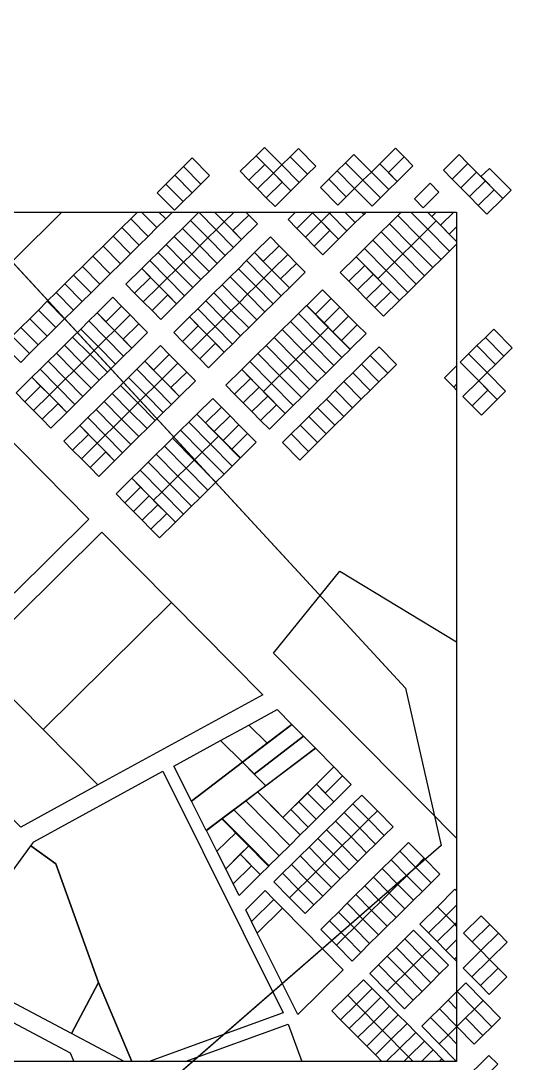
# Model space of a CAD drawing. Header units: metres. Extents: x 5594974 to 5596329, y 6967237 to 6968572.
# Drawn here: x 5595932 to 5596329, y 6967728 to 6968572 of the extents above; entities that cross this region are included whole.
import ezdxf

# ---------------------------------------------------------------- set-up
doc = ezdxf.new("R2010")
doc.units = ezdxf.units.M
doc.header["$XCLIPFRAME"] = 0
doc.layers.add('ZZ_Accesos', color=1, linetype='Continuous')
doc.layers.add('zz_catastro_fontana', color=7, linetype='Continuous')
picture_1 = doc.add_image_def('image1.ecw', size_in_pixel=(30232, 29836))

msp = doc.modelspace()

# ---------------------------------------------------------------- linework, layer by layer
at = {"layer": 'ZZ_Accesos', "flags": 128}
msp.add_lwpolyline([(5595773.1, 6968540.8), (5596243.07, 6968031.89), (5596271.71, 6967904.51), (5595504.08, 6967236.79), (5594973.95, 6967974.43), (5595605.89, 6968571.78)], close=True, dxfattribs=at)
at = {"layer": 'ZZ_Accesos'}
msp.add_lwpolyline([(5595501.56, 6968417.01), (5596284.31, 6968417.01), (5596284.31, 6967729.72), (5595501.56, 6967729.72)], close=True, dxfattribs=at)
at = {"layer": 'zz_catastro_fontana'}
for points in [[(5596122.03, 6968462.68), (5596128.79, 6968469.36), (5596142.85, 6968455.14), (5596136.1, 6968448.46), (5596122.03, 6968462.68)], [(5596149.61, 6968461.82), (5596156.36, 6968468.5), (5596170.42, 6968454.27), (5596163.67, 6968447.59), (5596149.61, 6968461.82)], [(5596194.48, 6968456.97), (5596201.24, 6968463.65), (5596215.3, 6968449.43), (5596208.54, 6968442.75), (5596194.48, 6968456.97)], [(5596222.05, 6968456.11), (5596234.85, 6968468.77), (5596241.88, 6968461.65), (5596229.09, 6968449), (5596222.05, 6968456.11)], [(5596273.64, 6968450.87), (5596286.44, 6968463.53), (5596293.48, 6968456.42), (5596280.68, 6968443.76), (5596273.64, 6968450.87)], [(5596063.29, 6968453.81), (5596070.4, 6968460.84), (5596084.47, 6968446.62), (5596077.36, 6968439.59), (5596063.29, 6968453.81)], [(5596109.24, 6968450.02), (5596122.03, 6968462.68), (5596129.07, 6968455.57), (5596116.27, 6968442.91), (5596109.24, 6968450.02)], [(5596116.27, 6968442.91), (5596129.07, 6968455.57), (5596136.1, 6968448.46), (5596123.3, 6968435.8), (5596116.27, 6968442.91)], [(5596136.1, 6968448.46), (5596142.85, 6968455.14), (5596156.91, 6968440.91), (5596150.16, 6968434.23), (5596136.1, 6968448.46)], [(5596142.85, 6968455.14), (5596149.61, 6968461.82), (5596163.67, 6968447.59), (5596156.91, 6968440.91), (5596142.85, 6968455.14)], [(5596187.73, 6968450.29), (5596194.48, 6968456.97), (5596208.54, 6968442.75), (5596201.79, 6968436.07), (5596187.73, 6968450.29)], [(5596215.3, 6968449.43), (5596222.05, 6968456.11), (5596236.12, 6968441.89), (5596229.36, 6968435.21), (5596215.3, 6968449.43)], [(5596229.09, 6968449), (5596241.88, 6968461.65), (5596248.92, 6968454.54), (5596236.12, 6968441.89), (5596229.09, 6968449)], [(5596280.68, 6968443.76), (5596293.48, 6968456.42), (5596300.51, 6968449.31), (5596287.71, 6968436.65), (5596280.68, 6968443.76)], [(5596049.07, 6968439.75), (5596056.18, 6968446.78), (5596070.25, 6968432.56), (5596063.14, 6968425.53), (5596049.07, 6968439.75)], [(5596056.18, 6968446.78), (5596063.29, 6968453.81), (5596077.36, 6968439.59), (5596070.25, 6968432.56), (5596056.18, 6968446.78)], [(5596123.3, 6968435.8), (5596136.1, 6968448.46), (5596143.13, 6968441.34), (5596130.33, 6968428.69), (5596123.3, 6968435.8)], [(5596180.97, 6968443.61), (5596187.73, 6968450.29), (5596201.79, 6968436.07), (5596195.04, 6968429.39), (5596180.97, 6968443.61)], [(5596208.54, 6968442.75), (5596215.3, 6968449.43), (5596229.36, 6968435.21), (5596222.61, 6968428.53), (5596208.54, 6968442.75)], [(5596287.71, 6968436.65), (5596300.51, 6968449.31), (5596307.54, 6968442.2), (5596294.74, 6968429.54), (5596287.71, 6968436.65)], [(5596304.02, 6968445.75), (5596310.78, 6968452.43), (5596328.36, 6968434.66), (5596321.6, 6968427.98), (5596304.02, 6968445.75)], [(5596041.96, 6968432.72), (5596049.07, 6968439.75), (5596063.14, 6968425.53), (5596056.03, 6968418.5), (5596041.96, 6968432.72)], [(5596130.33, 6968428.69), (5596143.13, 6968441.34), (5596150.16, 6968434.23), (5596137.36, 6968421.58), (5596130.33, 6968428.69)], [(5596174.22, 6968436.93), (5596180.97, 6968443.61), (5596195.04, 6968429.39), (5596188.28, 6968422.71), (5596174.22, 6968436.93)], [(5596201.79, 6968436.07), (5596208.54, 6968442.75), (5596222.61, 6968428.53), (5596215.85, 6968421.85), (5596201.79, 6968436.07)], [(5596250.18, 6968427.67), (5596262.98, 6968440.32), (5596270.01, 6968433.21), (5596257.21, 6968420.56), (5596250.18, 6968427.67)], [(5596294.74, 6968429.54), (5596307.54, 6968442.2), (5596314.57, 6968435.09), (5596301.77, 6968422.43), (5596294.74, 6968429.54)], [(5596301.77, 6968422.43), (5596314.57, 6968435.09), (5596321.6, 6968427.98), (5596308.8, 6968415.32), (5596301.77, 6968422.43)], [(5596069.02, 6968410.33), (5596075.6, 6968416.84), (5596089.66, 6968402.62), (5596083.08, 6968396.11), (5596069.02, 6968410.33)], [(5596103.27, 6968402.01), (5596116.07, 6968414.67), (5596123.1, 6968407.56), (5596110.3, 6968394.9), (5596103.27, 6968402.01)], [(5596154.94, 6968403.8), (5596167.74, 6968416.46), (5596174.77, 6968409.35), (5596161.97, 6968396.69), (5596154.94, 6968403.8)], [(5596174.77, 6968409.35), (5596181.53, 6968416.03), (5596195.59, 6968401.81), (5596188.83, 6968395.13), (5596174.77, 6968409.35)], [(5596229.92, 6968407.63), (5596236.67, 6968414.31), (5596254.25, 6968396.53), (5596247.5, 6968389.85), (5596229.92, 6968407.63)], [(5596006.41, 6968397.56), (5596013.52, 6968404.59), (5596027.58, 6968390.37), (5596020.47, 6968383.34), (5596006.41, 6968397.56)], [(5596013.52, 6968404.59), (5596020.63, 6968411.62), (5596034.69, 6968397.4), (5596027.58, 6968390.37), (5596013.52, 6968404.59)], [(5596062.44, 6968403.83), (5596069.02, 6968410.33), (5596083.08, 6968396.11), (5596076.5, 6968389.61), (5596062.44, 6968403.83)], [(5596089.66, 6968402.62), (5596096.24, 6968409.12), (5596110.3, 6968394.9), (5596103.72, 6968388.4), (5596089.66, 6968402.62)], [(5596161.97, 6968396.69), (5596174.77, 6968409.35), (5596181.8, 6968402.24), (5596169, 6968389.58), (5596161.97, 6968396.69)], [(5596223.16, 6968400.95), (5596229.92, 6968407.63), (5596247.5, 6968389.85), (5596240.74, 6968383.17), (5596223.16, 6968400.95)], [(5595998.23, 6968389.47), (5596006.41, 6968397.56), (5596020.47, 6968383.34), (5596012.3, 6968375.25), (5595998.23, 6968389.47)], [(5596049.29, 6968390.82), (5596055.86, 6968397.33), (5596069.93, 6968383.11), (5596063.35, 6968376.6), (5596049.29, 6968390.82)], [(5596055.86, 6968397.33), (5596062.44, 6968403.83), (5596076.5, 6968389.61), (5596069.93, 6968383.11), (5596055.86, 6968397.33)], [(5596076.5, 6968389.61), (5596083.08, 6968396.11), (5596097.14, 6968381.89), (5596090.57, 6968375.39), (5596076.5, 6968389.61)], [(5596083.08, 6968396.11), (5596089.66, 6968402.62), (5596103.72, 6968388.4), (5596097.14, 6968381.89), (5596083.08, 6968396.11)], [(5596120.85, 6968384.24), (5596133.65, 6968396.89), (5596140.68, 6968389.78), (5596127.88, 6968377.13), (5596120.85, 6968384.24)], [(5596169, 6968389.58), (5596181.8, 6968402.24), (5596188.83, 6968395.13), (5596176.04, 6968382.47), (5596169, 6968389.58)], [(5596216.41, 6968394.27), (5596223.16, 6968400.95), (5596240.74, 6968383.17), (5596233.99, 6968376.49), (5596216.41, 6968394.27)], [(5596247.5, 6968389.85), (5596254.25, 6968396.53), (5596271.83, 6968378.76), (5596265.07, 6968372.08), (5596247.5, 6968389.85)], [(5596254.25, 6968396.53), (5596261, 6968403.21), (5596278.58, 6968385.44), (5596271.83, 6968378.76), (5596254.25, 6968396.53)], [(5595990.06, 6968381.39), (5595998.23, 6968389.47), (5596012.3, 6968375.25), (5596004.12, 6968367.16), (5595990.06, 6968381.39)], [(5596042.71, 6968384.32), (5596049.29, 6968390.82), (5596063.35, 6968376.6), (5596056.77, 6968370.1), (5596042.71, 6968384.32)], [(5596069.93, 6968383.11), (5596076.5, 6968389.61), (5596090.57, 6968375.39), (5596083.99, 6968368.88), (5596069.93, 6968383.11)], [(5596127.88, 6968377.13), (5596140.68, 6968389.78), (5596147.71, 6968382.67), (5596134.91, 6968370.02), (5596127.88, 6968377.13)], [(5596202.9, 6968380.91), (5596209.65, 6968387.59), (5596227.23, 6968369.81), (5596220.48, 6968363.13), (5596202.9, 6968380.91)], [(5596209.65, 6968387.59), (5596216.41, 6968394.27), (5596233.99, 6968376.49), (5596227.23, 6968369.81), (5596209.65, 6968387.59)], [(5596240.74, 6968383.17), (5596247.5, 6968389.85), (5596265.07, 6968372.08), (5596258.32, 6968365.4), (5596240.74, 6968383.17)], [(5595981.52, 6968372.95), (5595990.06, 6968381.39), (5596004.12, 6968367.16), (5595995.59, 6968358.73), (5595981.52, 6968372.95)], [(5596036.13, 6968377.81), (5596042.71, 6968384.32), (5596056.77, 6968370.1), (5596050.2, 6968363.59), (5596036.13, 6968377.81)], [(5596063.35, 6968376.6), (5596069.93, 6968383.11), (5596083.99, 6968368.88), (5596077.41, 6968362.38), (5596063.35, 6968376.6)], [(5596114.27, 6968377.73), (5596120.85, 6968384.24), (5596134.91, 6968370.02), (5596128.33, 6968363.51), (5596114.27, 6968377.73)], [(5596134.91, 6968370.02), (5596147.71, 6968382.67), (5596154.74, 6968375.56), (5596141.94, 6968362.9), (5596134.91, 6968370.02)], [(5596190.1, 6968368.25), (5596202.9, 6968380.91), (5596209.93, 6968373.8), (5596197.13, 6968361.14), (5596190.1, 6968368.25)], [(5596233.99, 6968376.49), (5596240.74, 6968383.17), (5596258.32, 6968365.4), (5596251.56, 6968358.72), (5596233.99, 6968376.49)], [(5595974.41, 6968365.92), (5595981.52, 6968372.95), (5595995.59, 6968358.73), (5595988.48, 6968351.7), (5595974.41, 6968365.92)], [(5596016.76, 6968358.65), (5596029.56, 6968371.31), (5596036.59, 6968364.2), (5596023.79, 6968351.54), (5596016.76, 6968358.65)], [(5596029.56, 6968371.31), (5596036.13, 6968377.81), (5596050.2, 6968363.59), (5596043.62, 6968357.09), (5596029.56, 6968371.31)], [(5596056.77, 6968370.1), (5596063.35, 6968376.6), (5596077.41, 6968362.38), (5596070.84, 6968355.88), (5596056.77, 6968370.1)], [(5596101.12, 6968364.72), (5596107.69, 6968371.23), (5596121.76, 6968357.01), (5596115.18, 6968350.5), (5596101.12, 6968364.72)], [(5596107.69, 6968371.23), (5596114.27, 6968377.73), (5596128.33, 6968363.51), (5596121.76, 6968357.01), (5596107.69, 6968371.23)], [(5596141.94, 6968362.9), (5596154.74, 6968375.56), (5596161.77, 6968368.45), (5596148.97, 6968355.79), (5596141.94, 6968362.9)], [(5596197.13, 6968361.14), (5596209.93, 6968373.8), (5596216.96, 6968366.69), (5596204.16, 6968354.03), (5596197.13, 6968361.14)], [(5596227.23, 6968369.81), (5596233.99, 6968376.49), (5596251.56, 6968358.72), (5596244.81, 6968352.04), (5596227.23, 6968369.81)], [(5595967.3, 6968358.88), (5595974.41, 6968365.92), (5595988.48, 6968351.7), (5595981.37, 6968344.66), (5595967.3, 6968358.88)], [(5596023.79, 6968351.54), (5596036.59, 6968364.2), (5596043.62, 6968357.09), (5596030.82, 6968344.43), (5596023.79, 6968351.54)], [(5596043.62, 6968357.09), (5596050.2, 6968363.59), (5596064.26, 6968349.37), (5596057.68, 6968342.87), (5596043.62, 6968357.09)], [(5596050.2, 6968363.59), (5596056.77, 6968370.1), (5596070.84, 6968355.88), (5596064.26, 6968349.37), (5596050.2, 6968363.59)], [(5596094.54, 6968358.22), (5596101.12, 6968364.72), (5596115.18, 6968350.5), (5596108.6, 6968344), (5596094.54, 6968358.22)], [(5596121.76, 6968357.01), (5596128.33, 6968363.51), (5596142.4, 6968349.29), (5596135.82, 6968342.79), (5596121.76, 6968357.01)], [(5596128.33, 6968363.51), (5596134.91, 6968370.02), (5596148.97, 6968355.79), (5596142.4, 6968349.29), (5596128.33, 6968363.51)], [(5596204.16, 6968354.03), (5596216.96, 6968366.69), (5596223.99, 6968359.58), (5596211.19, 6968346.92), (5596204.16, 6968354.03)], [(5596220.48, 6968363.13), (5596227.23, 6968369.81), (5596244.81, 6968352.04), (5596238.05, 6968345.36), (5596220.48, 6968363.13)], [(5595960.19, 6968351.85), (5595967.3, 6968358.88), (5595981.37, 6968344.66), (5595974.26, 6968337.63), (5595960.19, 6968351.85)], [(5596030.82, 6968344.43), (5596043.62, 6968357.09), (5596050.65, 6968349.98), (5596037.85, 6968337.32), (5596030.82, 6968344.43)], [(5596087.96, 6968351.71), (5596094.54, 6968358.22), (5596108.6, 6968344), (5596102.02, 6968337.49), (5596087.96, 6968351.71)], [(5596115.18, 6968350.5), (5596121.76, 6968357.01), (5596135.82, 6968342.79), (5596129.24, 6968336.28), (5596115.18, 6968350.5)], [(5596163.04, 6968341.57), (5596175.83, 6968354.23), (5596182.87, 6968347.12), (5596170.07, 6968334.46), (5596163.04, 6968341.57)], [(5596211.19, 6968346.92), (5596223.99, 6968359.58), (5596231.02, 6968352.47), (5596218.22, 6968339.81), (5596211.19, 6968346.92)], [(5595953.08, 6968344.82), (5595960.19, 6968351.85), (5595974.26, 6968337.63), (5595967.15, 6968330.6), (5595953.08, 6968344.82)], [(5595993.34, 6968335.4), (5596006.14, 6968348.06), (5596013.17, 6968340.95), (5596000.37, 6968328.29), (5595993.34, 6968335.4)], [(5596037.85, 6968337.32), (5596050.65, 6968349.98), (5596057.68, 6968342.87), (5596044.88, 6968330.21), (5596037.85, 6968337.32)], [(5596074.81, 6968338.71), (5596081.38, 6968345.21), (5596095.45, 6968330.99), (5596088.87, 6968324.49), (5596074.81, 6968338.71)], [(5596081.38, 6968345.21), (5596087.96, 6968351.71), (5596102.02, 6968337.49), (5596095.45, 6968330.99), (5596081.38, 6968345.21)], [(5596108.6, 6968344), (5596115.18, 6968350.5), (5596129.24, 6968336.28), (5596122.66, 6968329.78), (5596108.6, 6968344)], [(5596170.07, 6968334.46), (5596182.87, 6968347.12), (5596189.9, 6968340.01), (5596177.1, 6968327.35), (5596170.07, 6968334.46)], [(5596218.22, 6968339.81), (5596231.02, 6968352.47), (5596238.05, 6968345.36), (5596225.26, 6968332.7), (5596218.22, 6968339.81)], [(5595938.86, 6968330.76), (5595945.97, 6968337.79), (5595960.04, 6968323.57), (5595952.93, 6968316.54), (5595938.86, 6968330.76)], [(5595945.97, 6968337.79), (5595953.08, 6968344.82), (5595967.15, 6968330.6), (5595960.04, 6968323.57), (5595945.97, 6968337.79)], [(5596000.37, 6968328.29), (5596013.17, 6968340.95), (5596020.2, 6968333.84), (5596007.4, 6968321.18), (5596000.37, 6968328.29)], [(5596068.23, 6968332.2), (5596074.81, 6968338.71), (5596088.87, 6968324.49), (5596082.29, 6968317.98), (5596068.23, 6968332.2)], [(5596095.45, 6968330.99), (5596102.02, 6968337.49), (5596116.09, 6968323.27), (5596109.51, 6968316.77), (5596095.45, 6968330.99)], [(5596102.02, 6968337.49), (5596108.6, 6968344), (5596122.66, 6968329.78), (5596116.09, 6968323.27), (5596102.02, 6968337.49)], [(5596156.36, 6968334.97), (5596162.92, 6968341.46), (5596180.5, 6968323.69), (5596173.94, 6968317.2), (5596156.36, 6968334.97)], [(5596177.1, 6968327.35), (5596189.9, 6968340.01), (5596196.93, 6968332.9), (5596184.13, 6968320.24), (5596177.1, 6968327.35)], [(5595931.75, 6968323.73), (5595938.86, 6968330.76), (5595952.93, 6968316.54), (5595945.82, 6968309.51), (5595931.75, 6968323.73)], [(5595980.18, 6968322.4), (5595986.76, 6968328.9), (5596000.82, 6968314.68), (5595994.25, 6968308.18), (5595980.18, 6968322.4)], [(5595986.76, 6968328.9), (5595993.34, 6968335.4), (5596007.4, 6968321.18), (5596000.82, 6968314.68), (5595986.76, 6968328.9)], [(5596007.4, 6968321.18), (5596020.2, 6968333.84), (5596027.23, 6968326.73), (5596014.43, 6968314.07), (5596007.4, 6968321.18)], [(5596055.43, 6968319.55), (5596068.23, 6968332.2), (5596075.26, 6968325.09), (5596062.46, 6968312.44), (5596055.43, 6968319.55)], [(5596088.87, 6968324.49), (5596095.45, 6968330.99), (5596109.51, 6968316.77), (5596102.93, 6968310.27), (5596088.87, 6968324.49)], [(5596143.23, 6968321.99), (5596149.8, 6968328.48), (5596167.38, 6968310.71), (5596160.81, 6968304.21), (5596143.23, 6968321.99)], [(5596149.8, 6968328.48), (5596156.36, 6968334.97), (5596173.94, 6968317.2), (5596167.38, 6968310.71), (5596149.8, 6968328.48)], [(5596184.13, 6968320.24), (5596196.93, 6968332.9), (5596203.96, 6968325.79), (5596191.16, 6968313.13), (5596184.13, 6968320.24)], [(5595924.64, 6968316.7), (5595931.75, 6968323.73), (5595945.82, 6968309.51), (5595938.71, 6968302.47), (5595924.64, 6968316.7)], [(5595973.61, 6968315.89), (5595980.18, 6968322.4), (5595994.25, 6968308.18), (5595987.67, 6968301.67), (5595973.61, 6968315.89)], [(5596000.82, 6968314.68), (5596007.4, 6968321.18), (5596021.46, 6968306.96), (5596014.89, 6968300.46), (5596000.82, 6968314.68)], [(5596014.43, 6968314.07), (5596027.23, 6968326.73), (5596034.26, 6968319.62), (5596021.46, 6968306.96), (5596014.43, 6968314.07)], [(5596062.46, 6968312.44), (5596075.26, 6968325.09), (5596082.29, 6968317.98), (5596069.49, 6968305.32), (5596062.46, 6968312.44)], [(5596082.29, 6968317.98), (5596088.87, 6968324.49), (5596102.93, 6968310.27), (5596096.36, 6968303.76), (5596082.29, 6968317.98)], [(5596136.67, 6968315.5), (5596143.23, 6968321.99), (5596160.81, 6968304.21), (5596154.25, 6968297.72), (5596136.67, 6968315.5)], [(5596173.94, 6968317.2), (5596180.5, 6968323.69), (5596198.08, 6968305.91), (5596191.52, 6968299.42), (5596173.94, 6968317.2)], [(5596191.16, 6968313.13), (5596203.96, 6968325.79), (5596210.99, 6968318.68), (5596198.19, 6968306.02), (5596191.16, 6968313.13)], [(5596307.54, 6968315.62), (5596314.3, 6968322.3), (5596329.24, 6968307.19), (5596322.48, 6968300.51), (5596307.54, 6968315.62)], [(5595917.53, 6968309.66), (5595924.64, 6968316.7), (5595938.71, 6968302.47), (5595931.59, 6968295.44), (5595917.53, 6968309.66)], [(5595967.03, 6968309.39), (5595973.61, 6968315.89), (5595987.67, 6968301.67), (5595981.09, 6968295.17), (5595967.03, 6968309.39)], [(5595994.25, 6968308.18), (5596000.82, 6968314.68), (5596014.89, 6968300.46), (5596008.31, 6968293.95), (5595994.25, 6968308.18)], [(5596069.49, 6968305.32), (5596082.29, 6968317.98), (5596089.32, 6968310.87), (5596076.53, 6968298.21), (5596069.49, 6968305.32)], [(5596130.11, 6968309.01), (5596136.67, 6968315.5), (5596154.25, 6968297.72), (5596147.69, 6968291.23), (5596130.11, 6968309.01)], [(5596167.38, 6968310.71), (5596173.94, 6968317.2), (5596191.52, 6968299.42), (5596184.95, 6968292.93), (5596167.38, 6968310.71)], [(5596300.79, 6968308.94), (5596307.54, 6968315.62), (5596322.48, 6968300.51), (5596315.73, 6968293.83), (5596300.79, 6968308.94)], [(5595953.87, 6968296.38), (5595960.45, 6968302.88), (5595974.51, 6968288.66), (5595967.94, 6968282.16), (5595953.87, 6968296.38)], [(5595960.45, 6968302.88), (5595967.03, 6968309.39), (5595981.09, 6968295.17), (5595974.51, 6968288.66), (5595960.45, 6968302.88)], [(5595987.67, 6968301.67), (5595994.25, 6968308.18), (5596008.31, 6968293.95), (5596001.73, 6968287.45), (5595987.67, 6968301.67)], [(5596032.01, 6968296.3), (5596044.81, 6968308.95), (5596051.84, 6968301.84), (5596039.04, 6968289.19), (5596032.01, 6968296.3)], [(5596076.53, 6968298.21), (5596089.32, 6968310.87), (5596096.36, 6968303.76), (5596083.56, 6968291.1), (5596076.53, 6968298.21)], [(5596123.54, 6968302.52), (5596130.11, 6968309.01), (5596147.69, 6968291.23), (5596141.12, 6968284.74), (5596123.54, 6968302.52)], [(5596154.25, 6968297.72), (5596160.81, 6968304.21), (5596178.39, 6968286.44), (5596171.83, 6968279.95), (5596154.25, 6968297.72)], [(5596160.81, 6968304.21), (5596167.38, 6968310.71), (5596184.95, 6968292.93), (5596178.39, 6968286.44), (5596160.81, 6968304.21)], [(5596221.58, 6968307.97), (5596235.65, 6968293.75), (5596228.54, 6968286.72), (5596214.47, 6968300.94), (5596221.58, 6968307.97)], [(5596294.03, 6968302.26), (5596300.79, 6968308.94), (5596315.73, 6968293.83), (5596308.97, 6968287.15), (5596294.03, 6968302.26)], [(5595947.3, 6968289.88), (5595953.87, 6968296.38), (5595967.94, 6968282.16), (5595961.36, 6968275.65), (5595947.3, 6968289.88)], [(5595974.51, 6968288.66), (5595981.09, 6968295.17), (5595995.15, 6968280.95), (5595988.58, 6968274.44), (5595974.51, 6968288.66)], [(5595981.09, 6968295.17), (5595987.67, 6968301.67), (5596001.73, 6968287.45), (5595995.15, 6968280.95), (5595981.09, 6968295.17)], [(5596025.43, 6968289.79), (5596032.01, 6968296.3), (5596046.07, 6968282.08), (5596039.5, 6968275.57), (5596025.43, 6968289.79)], [(5596039.04, 6968289.19), (5596051.84, 6968301.84), (5596058.87, 6968294.73), (5596046.07, 6968282.08), (5596039.04, 6968289.19)], [(5596046.07, 6968282.08), (5596058.87, 6968294.73), (5596065.9, 6968287.62), (5596053.1, 6968274.97), (5596046.07, 6968282.08)], [(5596110.42, 6968289.54), (5596116.98, 6968296.03), (5596134.56, 6968278.25), (5596128, 6968271.76), (5596110.42, 6968289.54)], [(5596116.98, 6968296.03), (5596123.54, 6968302.52), (5596141.12, 6968284.74), (5596134.56, 6968278.25), (5596116.98, 6968296.03)], [(5596147.69, 6968291.23), (5596154.25, 6968297.72), (5596171.83, 6968279.95), (5596165.27, 6968273.46), (5596147.69, 6968291.23)], [(5596214.47, 6968300.94), (5596228.54, 6968286.72), (5596221.43, 6968279.69), (5596207.36, 6968293.91), (5596214.47, 6968300.94)], [(5596287.28, 6968295.58), (5596294.03, 6968302.26), (5596308.97, 6968287.15), (5596302.22, 6968280.47), (5596287.28, 6968295.58)], [(5595940.72, 6968283.37), (5595947.3, 6968289.88), (5595961.36, 6968275.65), (5595954.78, 6968269.15), (5595940.72, 6968283.37)], [(5595967.94, 6968282.16), (5595974.51, 6968288.66), (5595988.58, 6968274.44), (5595982, 6968267.94), (5595967.94, 6968282.16)], [(5596018.86, 6968283.29), (5596025.43, 6968289.79), (5596039.5, 6968275.57), (5596032.92, 6968269.07), (5596018.86, 6968283.29)], [(5596053.1, 6968274.97), (5596065.9, 6968287.62), (5596072.94, 6968280.51), (5596060.14, 6968267.86), (5596053.1, 6968274.97)], [(5596097.62, 6968276.88), (5596110.42, 6968289.54), (5596117.45, 6968282.43), (5596104.65, 6968269.77), (5596097.62, 6968276.88)], [(5596141.12, 6968284.74), (5596147.69, 6968291.23), (5596165.27, 6968273.46), (5596158.7, 6968266.97), (5596141.12, 6968284.74)], [(5596200.25, 6968286.87), (5596214.31, 6968272.65), (5596207.2, 6968265.62), (5596193.14, 6968279.84), (5596200.25, 6968286.87)], [(5596207.36, 6968293.91), (5596221.43, 6968279.69), (5596214.31, 6968272.65), (5596200.25, 6968286.87), (5596207.36, 6968293.91)], [(5596302.22, 6968280.47), (5596308.97, 6968287.15), (5596323.91, 6968272.04), (5596317.16, 6968265.36), (5596302.22, 6968280.47)], [(5595876.71, 6968279.84), (5595986.75, 6968168.56), (5595926.31, 6968108.79), (5595816.27, 6968220.07), (5595876.71, 6968279.84)], [(5595927.92, 6968270.71), (5595940.72, 6968283.37), (5595947.75, 6968276.26), (5595934.95, 6968263.6), (5595927.92, 6968270.71)], [(5595961.36, 6968275.65), (5595967.94, 6968282.16), (5595982, 6968267.94), (5595975.42, 6968261.43), (5595961.36, 6968275.65)], [(5596012.28, 6968276.79), (5596018.86, 6968283.29), (5596032.92, 6968269.07), (5596026.34, 6968262.56), (5596012.28, 6968276.79)], [(5596039.5, 6968275.57), (5596046.07, 6968282.08), (5596060.14, 6968267.86), (5596053.56, 6968261.35), (5596039.5, 6968275.57)], [(5596104.65, 6968269.77), (5596117.45, 6968282.43), (5596124.48, 6968275.32), (5596111.68, 6968262.66), (5596104.65, 6968269.77)], [(5596128, 6968271.76), (5596134.56, 6968278.25), (5596152.14, 6968260.48), (5596145.58, 6968253.99), (5596128, 6968271.76)], [(5596134.56, 6968278.25), (5596141.12, 6968284.74), (5596158.7, 6968266.97), (5596152.14, 6968260.48), (5596134.56, 6968278.25)], [(5596193.14, 6968279.84), (5596207.2, 6968265.62), (5596200.09, 6968258.59), (5596186.03, 6968272.81), (5596193.14, 6968279.84)], [(5596296.87, 6968260.28), (5596289.42, 6968267.82), (5596302.22, 6968280.47), (5596309.67, 6968272.94), (5596296.87, 6968260.28)], [(5595934.95, 6968263.6), (5595947.75, 6968276.26), (5595954.78, 6968269.15), (5595941.98, 6968256.49), (5595934.95, 6968263.6)], [(5595941.98, 6968256.49), (5595954.78, 6968269.15), (5595961.81, 6968262.04), (5595949.02, 6968249.38), (5595941.98, 6968256.49)], [(5595954.78, 6968269.15), (5595961.36, 6968275.65), (5595975.42, 6968261.43), (5595968.85, 6968254.93), (5595954.78, 6968269.15)], [(5595999.12, 6968263.78), (5596005.7, 6968270.28), (5596019.76, 6968256.06), (5596013.19, 6968249.56), (5595999.12, 6968263.78)], [(5596005.7, 6968270.28), (5596012.28, 6968276.79), (5596026.34, 6968262.56), (5596019.76, 6968256.06), (5596005.7, 6968270.28)], [(5596032.92, 6968269.07), (5596039.5, 6968275.57), (5596053.56, 6968261.35), (5596046.98, 6968254.85), (5596032.92, 6968269.07)], [(5596111.68, 6968262.66), (5596124.48, 6968275.32), (5596131.51, 6968268.21), (5596118.72, 6968255.55), (5596111.68, 6968262.66)], [(5596186.03, 6968272.81), (5596200.09, 6968258.59), (5596192.98, 6968251.56), (5596178.92, 6968265.78), (5596186.03, 6968272.81)], [(5596304.36, 6968252.71), (5596296.87, 6968260.28), (5596309.67, 6968272.94), (5596317.16, 6968265.36), (5596304.36, 6968252.71)], [(5595949.02, 6968249.38), (5595961.81, 6968262.04), (5595968.85, 6968254.93), (5595956.05, 6968242.27), (5595949.02, 6968249.38)], [(5595992.55, 6968257.27), (5595999.12, 6968263.78), (5596013.19, 6968249.56), (5596006.61, 6968243.05), (5595992.55, 6968257.27)], [(5596019.76, 6968256.06), (5596026.34, 6968262.56), (5596040.41, 6968248.34), (5596033.83, 6968241.84), (5596019.76, 6968256.06)], [(5596026.34, 6968262.56), (5596032.92, 6968269.07), (5596046.98, 6968254.85), (5596040.41, 6968248.34), (5596026.34, 6968262.56)], [(5596074.2, 6968253.64), (5596087, 6968266.29), (5596094.03, 6968259.18), (5596081.23, 6968246.53), (5596074.2, 6968253.64)], [(5596118.72, 6968255.55), (5596131.51, 6968268.21), (5596138.55, 6968261.1), (5596125.75, 6968248.44), (5596118.72, 6968255.55)], [(5596125.75, 6968248.44), (5596138.55, 6968261.1), (5596145.58, 6968253.99), (5596132.78, 6968241.33), (5596125.75, 6968248.44)], [(5596178.92, 6968265.78), (5596192.98, 6968251.56), (5596185.87, 6968244.53), (5596171.81, 6968258.75), (5596178.92, 6968265.78)], [(5595985.97, 6968250.77), (5595992.55, 6968257.27), (5596006.61, 6968243.05), (5596000.03, 6968236.55), (5595985.97, 6968250.77)], [(5596013.19, 6968249.56), (5596019.76, 6968256.06), (5596033.83, 6968241.84), (5596027.25, 6968235.34), (5596013.19, 6968249.56)], [(5596067.52, 6968247.03), (5596074.09, 6968253.52), (5596091.66, 6968235.75), (5596085.1, 6968229.26), (5596067.52, 6968247.03)], [(5596081.23, 6968246.53), (5596094.03, 6968259.18), (5596101.06, 6968252.07), (5596088.26, 6968239.41), (5596081.23, 6968246.53)], [(5596171.81, 6968258.75), (5596185.87, 6968244.53), (5596178.76, 6968237.5), (5596164.7, 6968251.72), (5596171.81, 6968258.75)], [(5595966.59, 6968231.61), (5595979.39, 6968244.26), (5595986.43, 6968237.15), (5595973.63, 6968224.5), (5595966.59, 6968231.61)], [(5595979.39, 6968244.26), (5595985.97, 6968250.77), (5596000.03, 6968236.55), (5595993.46, 6968230.04), (5595979.39, 6968244.26)], [(5596006.61, 6968243.05), (5596013.19, 6968249.56), (5596027.25, 6968235.34), (5596020.67, 6968228.83), (5596006.61, 6968243.05)], [(5596060.96, 6968240.54), (5596067.52, 6968247.03), (5596085.1, 6968229.26), (5596078.54, 6968222.77), (5596060.96, 6968240.54)], [(5596088.26, 6968239.41), (5596101.06, 6968252.07), (5596108.09, 6968244.96), (5596095.29, 6968232.3), (5596088.26, 6968239.41)], [(5596095.29, 6968232.3), (5596108.09, 6968244.96), (5596115.12, 6968237.85), (5596102.33, 6968225.19), (5596095.29, 6968232.3)], [(5596157.59, 6968244.69), (5596171.65, 6968230.46), (5596164.54, 6968223.43), (5596150.48, 6968237.65), (5596157.59, 6968244.69)], [(5596164.7, 6968251.72), (5596178.76, 6968237.5), (5596171.65, 6968230.46), (5596157.59, 6968244.69), (5596164.7, 6968251.72)], [(5595973.63, 6968224.5), (5595986.43, 6968237.15), (5595993.46, 6968230.04), (5595980.66, 6968217.39), (5595973.63, 6968224.5)], [(5595993.46, 6968230.04), (5596000.03, 6968236.55), (5596014.1, 6968222.33), (5596007.52, 6968215.82), (5595993.46, 6968230.04)], [(5596000.03, 6968236.55), (5596006.61, 6968243.05), (5596020.67, 6968228.83), (5596014.1, 6968222.33), (5596000.03, 6968236.55)], [(5596054.4, 6968234.05), (5596060.96, 6968240.54), (5596078.54, 6968222.77), (5596071.98, 6968216.28), (5596054.4, 6968234.05)], [(5596085.1, 6968229.26), (5596091.66, 6968235.75), (5596109.24, 6968217.97), (5596102.68, 6968211.48), (5596085.1, 6968229.26)], [(5596102.33, 6968225.19), (5596115.12, 6968237.85), (5596122.16, 6968230.74), (5596109.36, 6968218.08), (5596102.33, 6968225.19)], [(5596150.48, 6968237.65), (5596164.54, 6968223.43), (5596157.43, 6968216.4), (5596143.37, 6968230.62), (5596150.48, 6968237.65)], [(5595980.66, 6968217.39), (5595993.46, 6968230.04), (5596000.49, 6968222.93), (5595987.69, 6968210.28), (5595980.66, 6968217.39)], [(5596041.27, 6968221.07), (5596047.83, 6968227.56), (5596065.41, 6968209.79), (5596058.85, 6968203.3), (5596041.27, 6968221.07)], [(5596047.83, 6968227.56), (5596054.4, 6968234.05), (5596071.98, 6968216.28), (5596065.41, 6968209.79), (5596047.83, 6968227.56)], [(5596078.54, 6968222.77), (5596085.1, 6968229.26), (5596102.68, 6968211.48), (5596096.12, 6968204.99), (5596078.54, 6968222.77)], [(5595987.69, 6968210.28), (5596000.49, 6968222.93), (5596007.52, 6968215.82), (5595994.72, 6968203.17), (5595987.69, 6968210.28)], [(5596034.71, 6968214.58), (5596041.27, 6968221.07), (5596058.85, 6968203.3), (5596052.29, 6968196.81), (5596034.71, 6968214.58)], [(5596071.98, 6968216.28), (5596078.54, 6968222.77), (5596096.12, 6968204.99), (5596089.56, 6968198.5), (5596071.98, 6968216.28)], [(5596028.15, 6968208.09), (5596034.71, 6968214.58), (5596052.29, 6968196.81), (5596045.72, 6968190.32), (5596028.15, 6968208.09)], [(5596065.41, 6968209.79), (5596071.98, 6968216.28), (5596089.56, 6968198.5), (5596082.99, 6968192.01), (5596065.41, 6968209.79)], [(5596021.58, 6968201.6), (5596028.15, 6968208.09), (5596045.72, 6968190.32), (5596039.16, 6968183.83), (5596021.58, 6968201.6)], [(5596052.29, 6968196.81), (5596058.85, 6968203.3), (5596076.43, 6968185.52), (5596069.87, 6968179.03), (5596052.29, 6968196.81)], [(5596058.85, 6968203.3), (5596065.41, 6968209.79), (5596082.99, 6968192.01), (5596076.43, 6968185.52), (5596058.85, 6968203.3)], [(5596008.78, 6968188.95), (5596021.58, 6968201.6), (5596028.61, 6968194.49), (5596015.82, 6968181.83), (5596008.78, 6968188.95)], [(5596015.82, 6968181.83), (5596028.61, 6968194.49), (5596035.65, 6968187.38), (5596022.85, 6968174.72), (5596015.82, 6968181.83)], [(5596045.72, 6968190.32), (5596052.29, 6968196.81), (5596069.87, 6968179.03), (5596063.3, 6968172.54), (5596045.72, 6968190.32)], [(5596022.85, 6968174.72), (5596035.65, 6968187.38), (5596042.68, 6968180.27), (5596029.88, 6968167.61), (5596022.85, 6968174.72)], [(5596039.16, 6968183.83), (5596045.72, 6968190.32), (5596063.3, 6968172.54), (5596056.74, 6968166.05), (5596039.16, 6968183.83)], [(5596029.88, 6968167.61), (5596042.68, 6968180.27), (5596049.71, 6968173.16), (5596036.91, 6968160.5), (5596029.88, 6968167.61)], [(5596036.91, 6968160.5), (5596049.71, 6968173.16), (5596056.74, 6968166.05), (5596043.94, 6968153.39), (5596036.91, 6968160.5)], [(5596053.55, 6968101.01), (5595949.69, 6967998.3), (5595893.49, 6968055.24), (5595997.3, 6968157.9), (5596053.55, 6968101.01)], [(5596127.44, 6968026.29), (5595994.05, 6967953.44), (5595949.71, 6967998.32), (5596053.55, 6968101.01), (5596127.44, 6968026.29)], [(5595893.49, 6968055.24), (5595949.69, 6967998.3), (5595994.05, 6967953.44), (5595931.68, 6967919.39), (5595894.1, 6967957.39), (5595844.88, 6968007.17), (5595893.49, 6968055.24)], [(5596116.25, 6968001.94), (5596139.15, 6968014.45), (5596151, 6968002.47), (5596130.98, 6967987.17), (5596116.25, 6968001.94)], [(5596130.98, 6967987.17), (5596110.96, 6967971.87), (5596093.34, 6967989.43), (5596116.25, 6968001.94), (5596130.98, 6967987.17)], [(5596160.54, 6967992.82), (5596120.38, 6967962.33), (5596110.96, 6967971.87), (5596151, 6968002.47), (5596160.54, 6967992.82)], [(5596170.09, 6967983.17), (5596129.82, 6967952.78), (5596120.38, 6967962.33), (5596160.54, 6967992.82), (5596170.09, 6967983.17)], [(5596110.96, 6967971.87), (5596069.88, 6967940.47), (5596055.57, 6967968.81), (5596093.34, 6967989.43), (5596110.96, 6967971.87)], [(5596185.03, 6967968.06), (5596143.74, 6967927.22), (5596123.31, 6967947.87), (5596170.09, 6967983.17), (5596185.03, 6967968.06)], [(5596129.82, 6967952.78), (5596081.78, 6967916.53), (5596069.88, 6967940.47), (5596110.96, 6967971.87), (5596129.82, 6967952.78)], [(5596185.03, 6967968.06), (5596192.06, 6967960.95), (5596177.84, 6967946.88), (5596170.81, 6967953.99), (5596185.03, 6967968.06)], [(5596192.06, 6967960.95), (5596199.1, 6967953.84), (5596184.88, 6967939.77), (5596177.84, 6967946.88), (5596192.06, 6967960.95)], [(5596170.81, 6967953.99), (5596184.88, 6967939.77), (5596177.77, 6967932.74), (5596163.7, 6967946.96), (5596170.81, 6967953.99)], [(5596140.73, 6967896.12), (5596103.99, 6967933.28), (5596113.65, 6967940.57), (5596149.27, 6967904.56), (5596140.73, 6967896.12)], [(5596149.27, 6967904.56), (5596113.65, 6967940.57), (5596123.31, 6967947.87), (5596157.8, 6967913), (5596149.27, 6967904.56)], [(5596163.7, 6967946.96), (5596177.77, 6967932.74), (5596170.65, 6967925.71), (5596156.59, 6967939.93), (5596163.7, 6967946.96)], [(5596200.42, 6967938.27), (5596207.53, 6967945.3), (5596220.19, 6967932.5), (5596213.08, 6967925.47), (5596200.42, 6967938.27)], [(5596132.2, 6967887.68), (5596094.32, 6967925.99), (5596103.99, 6967933.28), (5596140.73, 6967896.12), (5596132.2, 6967887.68)], [(5596150.19, 6967933.6), (5596164.26, 6967919.38), (5596157.8, 6967913), (5596143.74, 6967927.22), (5596150.19, 6967933.6)], [(5596156.59, 6967939.93), (5596170.65, 6967925.71), (5596164.26, 6967919.38), (5596150.19, 6967933.6), (5596156.59, 6967939.93)], [(5596193.31, 6967931.24), (5596200.42, 6967938.27), (5596213.08, 6967925.47), (5596205.97, 6967918.44), (5596193.31, 6967931.24)], [(5596213.08, 6967925.47), (5596220.19, 6967932.5), (5596232.85, 6967919.71), (5596225.74, 6967912.67), (5596213.08, 6967925.47)], [(5596090.41, 6967899.79), (5596081.93, 6967916.64), (5596094.71, 6967926.28), (5596105.82, 6967915.04), (5596090.41, 6967899.79)], [(5596179.09, 6967917.18), (5596186.2, 6967924.21), (5596198.86, 6967911.41), (5596191.75, 6967904.38), (5596179.09, 6967917.18)], [(5596186.2, 6967924.21), (5596193.31, 6967931.24), (5596205.97, 6967918.44), (5596198.86, 6967911.41), (5596186.2, 6967924.21)], [(5596205.97, 6967918.44), (5596213.08, 6967925.47), (5596225.74, 6967912.67), (5596218.63, 6967905.64), (5596205.97, 6967918.44)], [(5596097.5, 6967885.71), (5596090.41, 6967899.79), (5596105.82, 6967915.04), (5596116.37, 6967904.38), (5596097.5, 6967885.71)], [(5596171.98, 6967910.15), (5596179.09, 6967917.18), (5596191.75, 6967904.38), (5596184.64, 6967897.35), (5596171.98, 6967910.15)], [(5596198.86, 6967911.41), (5596205.97, 6967918.44), (5596218.63, 6967905.64), (5596211.52, 6967898.61), (5596198.86, 6967911.41)], [(5596164.87, 6967903.11), (5596171.98, 6967910.15), (5596184.64, 6967897.35), (5596177.53, 6967890.32), (5596164.87, 6967903.11)], [(5596191.75, 6967904.38), (5596198.86, 6967911.41), (5596211.52, 6967898.61), (5596204.41, 6967891.58), (5596191.75, 6967904.38)], [(5596238.39, 6967899.88), (5596245.5, 6967906.91), (5596258.16, 6967894.11), (5596251.05, 6967887.08), (5596238.39, 6967899.88)], [(5595869.23, 6967807.19), (5595939.89, 6967904.18), (5595960.01, 6967889.52), (5595994.53, 6967793.72), (5595972.59, 6967752.38), (5595869.23, 6967807.19)], [(5596125.43, 6967880.99), (5596109.26, 6967897.34), (5596116.37, 6967904.38), (5596132.54, 6967888.02), (5596125.43, 6967880.99)], [(5596157.76, 6967896.08), (5596164.87, 6967903.11), (5596177.53, 6967890.32), (5596170.42, 6967883.28), (5596157.76, 6967896.08)], [(5596184.64, 6967897.35), (5596191.75, 6967904.38), (5596204.41, 6967891.58), (5596197.3, 6967884.55), (5596184.64, 6967897.35)], [(5596231.28, 6967892.84), (5596238.39, 6967899.88), (5596251.05, 6967887.08), (5596243.94, 6967880.05), (5596231.28, 6967892.84)], [(5596118.4, 6967888.1), (5596103.64, 6967873.5), (5596097.5, 6967885.71), (5596109.26, 6967897.34), (5596118.4, 6967888.1)], [(5596150.65, 6967889.05), (5596157.76, 6967896.08), (5596170.42, 6967883.28), (5596163.31, 6967876.25), (5596150.65, 6967889.05)], [(5596170.42, 6967883.28), (5596177.53, 6967890.32), (5596190.19, 6967877.52), (5596183.08, 6967870.49), (5596170.42, 6967883.28)], [(5596177.53, 6967890.32), (5596184.64, 6967897.35), (5596197.3, 6967884.55), (5596190.19, 6967877.52), (5596177.53, 6967890.32)], [(5596224.17, 6967885.81), (5596231.28, 6967892.84), (5596243.94, 6967880.05), (5596236.83, 6967873.01), (5596224.17, 6967885.81)], [(5596251.05, 6967887.08), (5596258.16, 6967894.11), (5596270.82, 6967881.31), (5596263.71, 6967874.28), (5596251.05, 6967887.08)], [(5596125.43, 6967880.99), (5596108.37, 6967864.11), (5596103.64, 6967873.5), (5596118.4, 6967888.1), (5596125.43, 6967880.99)], [(5596136.43, 6967874.99), (5596143.54, 6967882.02), (5596156.2, 6967869.22), (5596149.09, 6967862.19), (5596136.43, 6967874.99)], [(5596143.54, 6967882.02), (5596150.65, 6967889.05), (5596163.31, 6967876.25), (5596156.2, 6967869.22), (5596143.54, 6967882.02)], [(5596163.31, 6967876.25), (5596170.42, 6967883.28), (5596183.08, 6967870.49), (5596175.97, 6967863.45), (5596163.31, 6967876.25)], [(5596217.06, 6967878.78), (5596224.17, 6967885.81), (5596236.83, 6967873.01), (5596229.72, 6967865.98), (5596217.06, 6967878.78)], [(5596243.94, 6967880.05), (5596251.05, 6967887.08), (5596263.71, 6967874.28), (5596256.6, 6967867.25), (5596243.94, 6967880.05)], [(5596156.2, 6967869.22), (5596163.31, 6967876.25), (5596175.97, 6967863.45), (5596168.85, 6967856.42), (5596156.2, 6967869.22)], [(5596209.95, 6967871.75), (5596217.06, 6967878.78), (5596229.72, 6967865.98), (5596222.61, 6967858.95), (5596209.95, 6967871.75)], [(5596229.72, 6967865.98), (5596236.83, 6967873.01), (5596249.49, 6967860.22), (5596242.38, 6967853.18), (5596229.72, 6967865.98)], [(5596236.83, 6967873.01), (5596243.94, 6967880.05), (5596256.6, 6967867.25), (5596249.49, 6967860.22), (5596236.83, 6967873.01)], [(5596136.35, 6967860.85), (5596118.37, 6967843.06), (5596113.68, 6967852.49), (5596129.32, 6967867.96), (5596136.35, 6967860.85)], [(5596149.09, 6967862.19), (5596156.2, 6967869.22), (5596168.85, 6967856.42), (5596161.74, 6967849.39), (5596149.09, 6967862.19)], [(5596195.73, 6967857.69), (5596202.84, 6967864.72), (5596215.5, 6967851.92), (5596208.39, 6967844.89), (5596195.73, 6967857.69)], [(5596202.84, 6967864.72), (5596209.95, 6967871.75), (5596222.61, 6967858.95), (5596215.5, 6967851.92), (5596202.84, 6967864.72)], [(5596222.61, 6967858.95), (5596229.72, 6967865.98), (5596242.38, 6967853.18), (5596235.27, 6967846.15), (5596222.61, 6967858.95)], [(5596143.38, 6967853.74), (5596123.05, 6967833.63), (5596118.37, 6967843.06), (5596136.35, 6967860.85), (5596143.38, 6967853.74)], [(5596188.62, 6967850.66), (5596195.73, 6967857.69), (5596208.39, 6967844.89), (5596201.28, 6967837.86), (5596188.62, 6967850.66)], [(5596215.5, 6967851.92), (5596222.61, 6967858.95), (5596235.27, 6967846.15), (5596228.16, 6967839.12), (5596215.5, 6967851.92)], [(5596143.38, 6967853.74), (5596192.6, 6967803.96), (5596155.87, 6967767.64), (5596123.05, 6967833.63), (5596143.38, 6967853.74)], [(5596181.51, 6967843.62), (5596188.62, 6967850.66), (5596201.28, 6967837.86), (5596194.17, 6967830.83), (5596181.51, 6967843.62)], [(5596208.39, 6967844.89), (5596215.5, 6967851.92), (5596228.16, 6967839.12), (5596221.05, 6967832.09), (5596208.39, 6967844.89)], [(5596254.52, 6967840.9), (5596268.74, 6967854.97), (5596275.77, 6967847.86), (5596261.55, 6967833.79), (5596254.52, 6967840.9)], [(5596261.55, 6967833.79), (5596275.77, 6967847.86), (5596282.8, 6967840.75), (5596268.58, 6967826.68), (5596261.55, 6967833.79)], [(5596289.84, 6967833.64), (5596304.06, 6967847.7), (5596311.09, 6967840.59), (5596296.87, 6967826.53), (5596289.84, 6967833.64)], [(5596174.4, 6967836.59), (5596181.51, 6967843.62), (5596194.17, 6967830.83), (5596187.06, 6967823.79), (5596174.4, 6967836.59)], [(5596201.28, 6967837.86), (5596208.39, 6967844.89), (5596221.05, 6967832.09), (5596213.94, 6967825.06), (5596201.28, 6967837.86)], [(5596296.87, 6967826.53), (5596311.09, 6967840.59), (5596318.12, 6967833.48), (5596303.9, 6967819.42), (5596296.87, 6967826.53)], [(5596187.06, 6967823.79), (5596194.17, 6967830.83), (5596206.83, 6967818.03), (5596199.71, 6967810.99), (5596187.06, 6967823.79)], [(5596194.17, 6967830.83), (5596201.28, 6967837.86), (5596213.94, 6967825.06), (5596206.83, 6967818.03), (5596194.17, 6967830.83)], [(5596242.43, 6967828.95), (5596249.54, 6967835.98), (5596263.61, 6967821.76), (5596256.5, 6967814.73), (5596242.43, 6967828.95)], [(5596303.9, 6967819.42), (5596318.12, 6967833.48), (5596325.15, 6967826.37), (5596310.93, 6967812.31), (5596303.9, 6967819.42)], [(5596235.32, 6967821.92), (5596242.43, 6967828.95), (5596256.5, 6967814.73), (5596249.39, 6967807.7), (5596235.32, 6967821.92)], [(5596221.1, 6967807.86), (5596228.21, 6967814.89), (5596242.28, 6967800.67), (5596235.16, 6967793.64), (5596221.1, 6967807.86)], [(5596228.21, 6967814.89), (5596235.32, 6967821.92), (5596249.39, 6967807.7), (5596242.28, 6967800.67), (5596228.21, 6967814.89)], [(5596249.39, 6967807.7), (5596256.5, 6967814.73), (5596270.56, 6967800.51), (5596263.45, 6967793.48), (5596249.39, 6967807.7)], [(5596256.5, 6967814.73), (5596263.61, 6967821.76), (5596277.67, 6967807.54), (5596270.56, 6967800.51), (5596256.5, 6967814.73)], [(5596289.68, 6967805.35), (5596303.9, 6967819.42), (5596310.93, 6967812.31), (5596296.71, 6967798.24), (5596289.68, 6967805.35)], [(5596213.99, 6967800.82), (5596221.1, 6967807.86), (5596235.16, 6967793.64), (5596228.05, 6967786.6), (5596213.99, 6967800.82)], [(5596242.28, 6967800.67), (5596249.39, 6967807.7), (5596263.45, 6967793.48), (5596256.34, 6967786.45), (5596242.28, 6967800.67)], [(5596296.71, 6967798.24), (5596310.93, 6967812.31), (5596317.96, 6967805.2), (5596303.74, 6967791.13), (5596296.71, 6967798.24)], [(5596235.16, 6967793.64), (5596242.28, 6967800.67), (5596256.34, 6967786.45), (5596249.23, 6967779.41), (5596235.16, 6967793.64)], [(5596303.74, 6967791.13), (5596317.96, 6967805.2), (5596324.99, 6967798.08), (5596310.77, 6967784.02), (5596303.74, 6967791.13)], [(5596196.22, 6967783.25), (5596209.01, 6967795.9), (5596216.05, 6967788.79), (5596203.25, 6967776.14), (5596196.22, 6967783.25)], [(5596203.25, 6967776.14), (5596216.05, 6967788.79), (5596223.08, 6967781.68), (5596210.28, 6967769.03), (5596203.25, 6967776.14)], [(5596228.05, 6967786.6), (5596235.16, 6967793.64), (5596249.23, 6967779.41), (5596242.12, 6967772.38), (5596228.05, 6967786.6)], [(5596284.62, 6967786.29), (5596291.73, 6967793.32), (5596305.8, 6967779.1), (5596298.69, 6967772.07), (5596284.62, 6967786.29)], [(5596183.42, 6967770.59), (5596196.22, 6967783.25), (5596203.25, 6967776.14), (5596190.45, 6967763.48), (5596183.42, 6967770.59)], [(5596210.28, 6967769.03), (5596223.08, 6967781.68), (5596230.11, 6967774.57), (5596217.31, 6967761.91), (5596210.28, 6967769.03)], [(5596190.45, 6967763.48), (5596203.25, 6967776.14), (5596210.28, 6967769.03), (5596197.48, 6967756.37), (5596190.45, 6967763.48)], [(5596217.31, 6967761.91), (5596230.11, 6967774.57), (5596237.14, 6967767.46), (5596224.34, 6967754.8), (5596217.31, 6967761.91)], [(5596263.29, 6967765.19), (5596270.4, 6967772.23), (5596284.46, 6967758.01), (5596277.35, 6967750.97), (5596263.29, 6967765.19)], [(5596291.58, 6967765.04), (5596298.69, 6967772.07), (5596312.75, 6967757.85), (5596305.64, 6967750.82), (5596291.58, 6967765.04)], [(5596298.69, 6967772.07), (5596305.8, 6967779.1), (5596319.86, 6967764.88), (5596312.75, 6967757.85), (5596298.69, 6967772.07)], [(5596197.48, 6967756.37), (5596210.28, 6967769.03), (5596217.31, 6967761.91), (5596204.51, 6967749.26), (5596197.48, 6967756.37)], [(5596224.34, 6967754.8), (5596237.14, 6967767.46), (5596244.17, 6967760.35), (5596231.37, 6967747.69), (5596224.34, 6967754.8)], [(5596256.18, 6967758.16), (5596263.29, 6967765.19), (5596277.35, 6967750.97), (5596270.24, 6967743.94), (5596256.18, 6967758.16)], [(5596284.46, 6967758.01), (5596291.58, 6967765.04), (5596305.64, 6967750.82), (5596298.53, 6967743.78), (5596284.46, 6967758.01)], [(5596204.51, 6967749.26), (5596217.31, 6967761.91), (5596224.34, 6967754.8), (5596211.54, 6967742.15), (5596204.51, 6967749.26)], [(5596211.54, 6967742.15), (5596224.34, 6967754.8), (5596231.37, 6967747.69), (5596218.57, 6967735.04), (5596211.54, 6967742.15)], [(5596231.37, 6967747.69), (5596244.17, 6967760.35), (5596251.2, 6967753.24), (5596238.4, 6967740.58), (5596231.37, 6967747.69)], [(5596238.4, 6967740.58), (5596251.2, 6967753.24), (5596258.24, 6967746.13), (5596245.44, 6967733.47), (5596238.4, 6967740.58)], [(5596310.5, 6967734.53), (5596317.53, 6967727.41), (5596296.2, 6967706.32), (5596289.17, 6967713.43), (5596310.5, 6967734.53)]]:
    msp.add_lwpolyline(points, close=True, dxfattribs=at)
for points in [[(5595964.92, 6968417.01), (5595888.72, 6968341.64), (5595814.19, 6968417.01)], [(5596029.37, 6968417.01), (5596041.81, 6968404.43), (5596034.69, 6968397.4), (5596020.63, 6968411.62), (5596026.08, 6968417.01)], [(5596043.44, 6968417.01), (5596048.92, 6968411.46), (5596041.81, 6968404.43), (5596029.37, 6968417.01)], [(5596054.52, 6968417.01), (5596048.92, 6968411.46), (5596043.44, 6968417.01)], [(5596088.44, 6968417.01), (5596096.24, 6968409.12), (5596089.66, 6968402.62), (5596075.6, 6968416.84), (5596075.76, 6968417.01)], [(5596089.99, 6968417.01), (5596089.2, 6968416.23), (5596088.44, 6968417.01)], [(5596104.21, 6968417.01), (5596096.24, 6968409.12), (5596089.2, 6968416.23), (5596089.99, 6968417.01)], [(5596113.76, 6968417.01), (5596116.07, 6968414.67), (5596103.27, 6968402.01), (5596096.24, 6968409.12), (5596104.21, 6968417.01)], [(5596167.2, 6968417.01), (5596167.74, 6968416.46), (5596154.94, 6968403.8), (5596147.91, 6968410.91), (5596154.07, 6968417.01)], [(5596180.56, 6968417.01), (5596181.53, 6968416.03), (5596174.77, 6968409.35), (5596167.2, 6968417.01)], [(5596182.51, 6968417.01), (5596181.53, 6968416.03), (5596180.56, 6968417.01)], [(5596193.92, 6968417.01), (5596202.34, 6968408.49), (5596195.59, 6968401.81), (5596181.53, 6968416.03), (5596182.51, 6968417.01)], [(5596207.28, 6968417.01), (5596209.1, 6968415.17), (5596202.34, 6968408.49), (5596193.92, 6968417.01)], [(5596210.96, 6968417.01), (5596209.1, 6968415.17), (5596207.28, 6968417.01)], [(5596247.36, 6968417.01), (5596261, 6968403.21), (5596254.25, 6968396.53), (5596236.67, 6968414.31), (5596239.4, 6968417.01)], [(5596260.72, 6968417.01), (5596267.76, 6968409.89), (5596261, 6968403.21), (5596247.36, 6968417.01)], [(5596267.84, 6968417.01), (5596264.24, 6968413.45), (5596260.72, 6968417.01)], [(5596282.06, 6968417.01), (5596271.28, 6968406.34), (5596264.24, 6968413.45), (5596267.84, 6968417.01)], [(5596284.31, 6968405.16), (5596278.31, 6968399.23), (5596271.28, 6968406.34), (5596282.06, 6968417.01)], [(5596284.31, 6968391.1), (5596278.58, 6968385.44), (5596261, 6968403.21), (5596267.76, 6968409.89), (5596284.31, 6968393.16)], [(5596284.31, 6968393.16), (5596278.31, 6968399.23), (5596284.31, 6968405.16)], [(5596284.31, 6968277.67), (5596281.97, 6968275.35), (5596274.48, 6968282.93), (5596284.31, 6968292.65)], [(5596284.31, 6968272.99), (5596281.97, 6968275.35), (5596284.31, 6968277.67)], [(5596284.31, 6967910.34), (5596136.27, 6968060.03), (5596189.78, 6968126.59), (5596284.31, 6968069.42)], [(5596021.65, 6967729.72), (5595994.56, 6967793.63), (5595960.01, 6967889.52), (5595939.89, 6967904.18), (5595942.29, 6967907.47), (5596046.73, 6967964.51), (5596143.97, 6967769.12), (5596035.42, 6967729.72)], [(5596284.31, 6967856.3), (5596275.77, 6967847.86), (5596268.74, 6967854.97), (5596282.96, 6967869.03), (5596284.31, 6967867.67)], [(5596284.31, 6967842.23), (5596282.8, 6967840.75), (5596275.77, 6967847.86), (5596284.31, 6967856.3)], [(5596284.31, 6967828.17), (5596275.62, 6967819.57), (5596268.58, 6967826.68), (5596282.8, 6967840.75), (5596284.31, 6967839.23)], [(5596284.31, 6967839.23), (5596282.8, 6967840.75), (5596284.31, 6967842.23)], [(5596284.31, 6967814.11), (5596282.65, 6967812.46), (5596275.62, 6967819.57), (5596284.31, 6967828.17)], [(5596284.31, 6967810.78), (5596282.65, 6967812.46), (5596284.31, 6967814.11)], [(5596015.32, 6967729.72), (5595972.59, 6967752.38), (5595994.53, 6967793.72), (5596021.65, 6967729.72)], [(5596284.31, 6967772.39), (5596277.51, 6967779.26), (5596284.31, 6967785.98)], [(5595926.48, 6967729.72), (5595888.06, 6967738.62), (5595895.29, 6967777.22), (5595971.54, 6967736.79), (5595974.49, 6967729.72)], [(5596284.31, 6967758.16), (5596270.4, 6967772.23), (5596277.51, 6967779.26), (5596284.31, 6967772.39)], [(5596064.73, 6967729.72), (5596148.04, 6967759.96), (5596158.96, 6967729.72)], [(5596284.31, 6967743.94), (5596277.35, 6967750.97), (5596284.31, 6967757.85)], [(5596223.83, 6967729.72), (5596218.57, 6967735.04), (5596231.37, 6967747.69), (5596238.4, 6967740.58), (5596227.42, 6967729.72)], [(5596284.31, 6967729.72), (5596270.24, 6967743.94), (5596277.35, 6967750.97), (5596284.31, 6967743.94)], [(5596227.42, 6967729.72), (5596238.4, 6967740.58), (5596245.44, 6967733.47), (5596241.64, 6967729.72)], [(5596249.15, 6967729.72), (5596245.44, 6967733.47), (5596258.24, 6967746.13), (5596265.27, 6967739.02), (5596255.86, 6967729.72)], [(5596255.86, 6967729.72), (5596265.27, 6967739.02), (5596272.3, 6967731.91), (5596270.09, 6967729.72)], [(5596241.64, 6967729.72), (5596245.44, 6967733.47), (5596249.15, 6967729.72)], [(5596270.09, 6967729.72), (5596272.3, 6967731.91), (5596274.46, 6967729.72)]]:
    msp.add_lwpolyline(points, dxfattribs=at)

# ---------------------------------------------------------------- pictures from other files: only their frames are drawn
at = {"layer": 'ZZ_Accesos'}
image = msp.add_image(picture_1, insert=(5594785.35, 6967133.86), size_in_units=(1511.6, 1491.8), dxfattribs=at)
image.set_boundary_path([(19754.47, 1696.76), (29153.87, 11874.9), (29726.72, 14422.6), (14374.1, 27776.9), (3771.63, 13024.07), (16410.37, 1077.13), (19754.47, 1696.76)])

doc.saveas('drawing.dxf')
